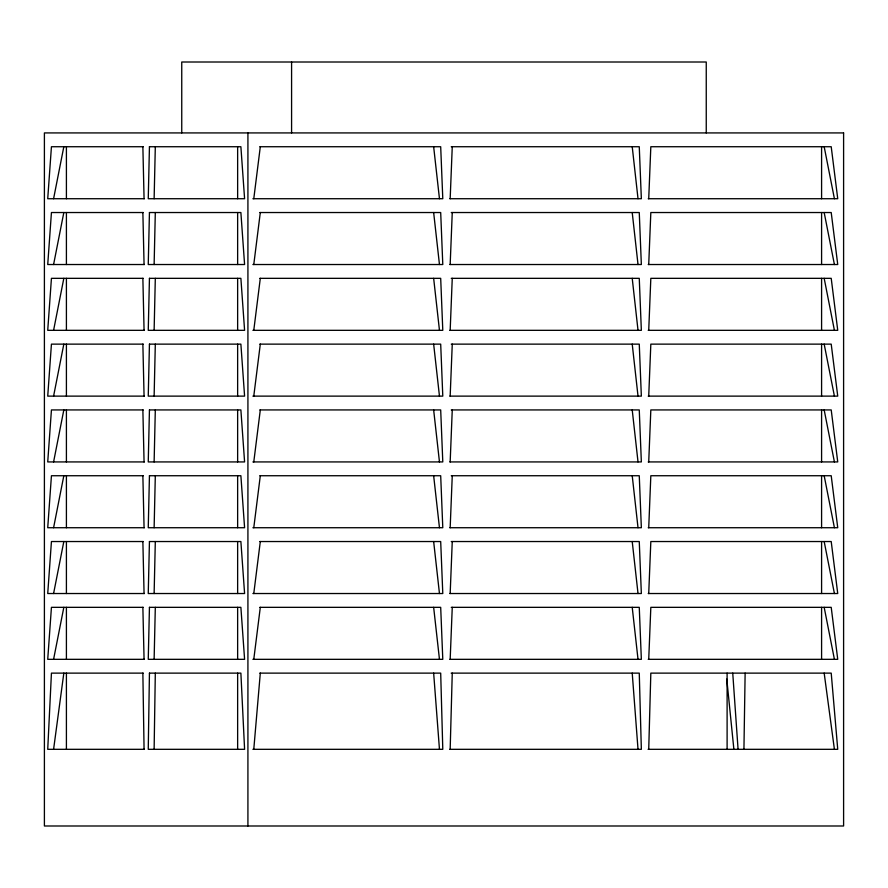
<?xml version="1.0" encoding="UTF-8"?>
<svg xmlns="http://www.w3.org/2000/svg" width="888" height="888" viewBox="0 0 888 888"><rect width="100%" height="100%" fill="white"/><g stroke="black" fill="none" stroke-linecap="round" stroke-linejoin="round"><path stroke-width="1.33" d="M154.124 749.317L155.311 673.126M743.933 749.317L745.132 673.126M154.124 198.723L155.311 146.731M154.124 264.524L155.311 212.532M154.124 330.325L155.311 278.333M154.124 396.126L155.311 344.133M154.124 461.927L155.311 409.934M154.124 527.727L155.311 475.735M154.124 593.528L155.311 541.536M154.124 659.329L155.311 607.337M450.172 749.317L452.258 673.126M648.728 749.317L650.826 673.126L831.212 673.126L837.739 749.317L648.074 749.317M450.172 198.723L452.258 146.731M450.172 264.524L452.258 212.532M450.172 330.325L452.258 278.333M450.172 396.126L452.258 344.133M450.172 461.927L452.258 409.934M450.172 527.727L452.258 475.735M450.172 593.528L452.258 541.536M450.172 659.329L452.258 607.337M648.728 198.723L650.826 146.731L831.212 146.731L837.739 198.723L648.207 198.723M648.728 264.524L650.826 212.532L831.212 212.532L837.739 264.524L648.207 264.524M648.728 330.325L650.826 278.333L831.212 278.333L837.739 330.325L648.207 330.325M648.728 396.126L650.826 344.133L831.212 344.133L837.739 396.126L648.207 396.126M648.728 461.927L650.826 409.934L831.212 409.934L837.739 461.927L648.207 461.927M648.728 527.727L650.826 475.735L831.212 475.735L837.739 527.727L648.207 527.727M648.728 593.528L650.826 541.536L831.212 541.536L837.739 593.528L648.207 593.528M648.728 659.329L650.826 607.337L831.212 607.337L837.739 659.329L648.207 659.329M253.779 749.317L260.306 673.126M253.779 198.723L260.306 146.731M253.779 264.524L260.306 212.532M253.779 330.325L260.306 278.333M253.779 396.126L260.306 344.133M253.779 461.927L260.306 409.934M253.779 527.727L260.306 475.735M253.779 593.528L260.306 541.536M253.779 659.329L260.306 607.337M53.591 749.317L63.825 673.126M53.591 198.723L63.825 146.731M53.591 264.524L63.825 212.532M53.591 330.325L63.825 278.333M53.591 396.126L63.825 344.133M53.591 461.927L63.825 409.934M53.591 527.727L63.825 475.735M53.591 593.528L63.825 541.536M53.591 659.329L63.825 607.337M143.246 146.731L51.437 146.731L47.73 198.723L144.444 198.723M259.829 146.731L440.692 146.731L442.79 198.723L252.891 198.723M451.248 146.731L639.26 146.731L641.347 198.723L449.861 198.723M143.246 212.532L51.437 212.532L47.73 264.524L144.444 264.524M259.829 212.532L440.692 212.532L442.79 264.524L252.891 264.524M451.248 212.532L639.26 212.532L641.347 264.524L449.861 264.524M143.246 278.333L51.437 278.333L47.73 330.325L144.444 330.325M259.829 278.333L440.692 278.333L442.79 330.325L252.891 330.325M451.248 278.333L639.26 278.333L641.347 330.325L449.861 330.325M143.246 344.133L51.437 344.133L47.73 396.126L144.444 396.126M259.829 344.133L440.692 344.133L442.79 396.126L252.891 396.126M451.248 344.133L639.26 344.133L641.347 396.126L449.861 396.126M143.246 409.934L51.437 409.934L47.73 461.927L144.444 461.927M259.829 409.934L440.692 409.934L442.79 461.927L252.891 461.927M451.248 409.934L639.26 409.934L641.347 461.927L449.861 461.927M143.246 475.735L51.437 475.735L47.73 527.727L144.444 527.727M259.829 475.735L440.692 475.735L442.79 527.727L252.891 527.727M451.248 475.735L639.26 475.735L641.347 527.727L449.861 527.727M143.246 541.536L51.437 541.536L47.73 593.528L144.444 593.528M259.829 541.536L440.692 541.536L442.79 593.528L252.891 593.528M451.248 541.536L639.26 541.536L641.347 593.528L449.861 593.528M143.246 607.337L51.437 607.337L47.73 659.329L144.444 659.329M259.829 607.337L440.692 607.337L442.79 659.329L252.891 659.329M451.248 607.337L639.26 607.337L641.347 659.329L449.861 659.329M143.246 673.126L51.437 673.126L47.73 749.317L144.444 749.317M259.818 673.126L440.692 673.126L442.79 749.317L252.891 749.317M451.171 673.126L639.26 673.126L641.347 749.317L449.783 749.317M824.175 146.731L834.409 198.723M824.175 212.532L834.409 264.524M824.175 278.333L834.409 330.325M824.175 344.133L834.409 396.126M824.175 409.934L834.409 461.927M824.175 475.735L834.409 527.727M824.175 541.536L834.409 593.528M824.175 607.337L834.409 659.329M824.175 673.126L834.409 749.317M632.223 146.731L638.017 198.723M632.223 212.532L638.017 264.524M632.223 278.333L638.017 330.325M632.223 344.133L638.017 396.126M632.223 409.934L638.017 461.927M632.223 475.735L638.017 527.727M632.223 541.536L638.017 593.528M632.223 607.337L638.017 659.329M433.655 146.731L439.46 198.723M433.655 212.532L439.46 264.524M433.655 278.333L439.46 330.325M433.655 344.133L439.46 396.126M433.655 409.934L439.46 461.927M433.655 475.735L439.46 527.727M433.655 541.536L439.46 593.528M433.655 607.337L439.46 659.329M726.773 679.087L733.877 749.317M632.223 673.126L638.017 749.317M433.655 673.126L439.46 749.317M732.744 673.126L738.072 749.317M142.868 146.731L144.067 198.723M142.868 212.532L144.067 264.524M142.868 278.333L144.067 330.325M142.868 344.133L144.067 396.126M142.868 409.934L144.067 461.927M142.868 475.735L144.067 527.727M142.868 541.536L144.067 593.528M142.868 607.337L144.067 659.329M142.868 673.126L144.067 749.317M821.589 146.731L821.589 198.723M821.589 212.532L821.589 264.524M821.589 278.333L821.589 330.325M821.589 344.133L821.589 396.126M821.589 409.934L821.589 461.927M821.589 475.735L821.589 527.727M821.589 541.536L821.589 593.528M821.589 607.337L821.589 659.329M727.106 673.126L727.106 749.317M706.249 132.923L706.249 62.005L181.751 62.005L181.751 132.923M291.586 62.005L291.586 132.923M247.919 132.923L247.919 825.995M237.64 146.731L237.64 198.723M237.64 212.532L237.64 264.524M237.64 278.333L237.64 330.325M237.64 344.133L237.64 396.126M237.64 409.934L237.64 461.927M237.64 475.735L237.64 527.727M237.64 541.536L237.64 593.528M237.64 607.337L237.64 659.329M237.64 673.126L237.64 749.317M66.411 146.731L66.411 198.723M66.411 212.532L66.411 264.524M66.411 278.333L66.411 330.325M66.411 344.133L66.411 396.126M66.411 409.934L66.411 461.927M66.411 475.735L66.411 527.727M66.411 541.536L66.411 593.528M66.411 607.337L66.411 659.329M66.411 673.126L66.411 749.317M149.439 673.126L148.252 749.317L244.589 749.317L240.881 673.126L149.439 673.126M149.439 146.731L148.252 198.723L244.589 198.723L240.881 146.731L149.439 146.731M149.439 212.532L148.252 264.524L244.589 264.524L240.881 212.532L149.439 212.532M149.439 278.333L148.252 330.325L244.589 330.325L240.881 278.333L149.439 278.333M149.439 344.133L148.252 396.126L244.589 396.126L240.881 344.133L149.439 344.133M149.439 409.934L148.252 461.927L244.589 461.927L240.881 409.934L149.439 409.934M149.439 475.735L148.252 527.727L244.589 527.727L240.881 475.735L149.439 475.735M149.439 541.536L148.252 593.528L244.589 593.528L240.881 541.536L149.439 541.536M149.439 607.337L148.252 659.329L244.589 659.329L240.881 607.337L149.439 607.337M843.6 132.923L44.4 132.923L44.4 825.995L843.6 825.995L843.6 132.923"/></g></svg>
